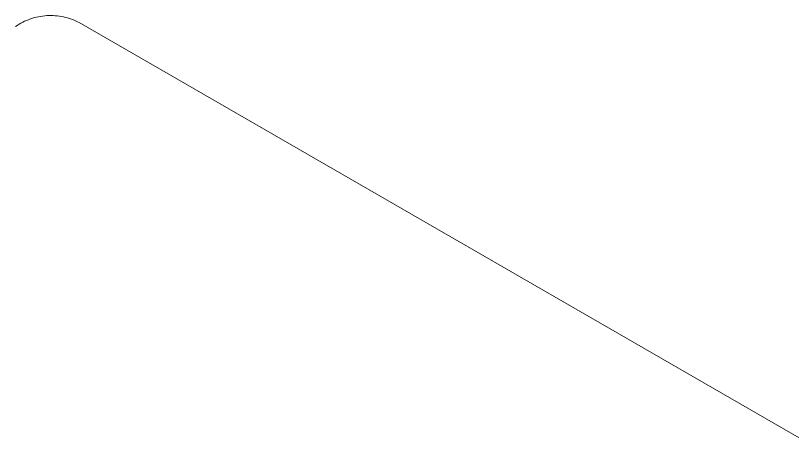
# Model space of a CAD drawing. Header units: millimetres. Extents: x -75 to 3710, y -20 to 2482.
# Drawn here: x 2633.4 to 2753.6, y 1443.1 to 1508.3 of the extents above; entities that cross this region are included whole.
import ezdxf

# ---------------------------------------------------------------- set-up
doc = ezdxf.new("R2010")
doc.units = ezdxf.units.MM
doc.layers.add('ZANO_R', color=7, linetype='Continuous', lineweight=0)

msp = doc.modelspace()

# ---------------------------------------------------------------- linework, layer by layer
at = {"layer": 'ZANO_R'}
for p, q in [((2635.69, 1507.76), (2636, 1507.87)), ((2636, 1507.87), (2636.31, 1507.96)), ((2636.31, 1507.96), (2636.62, 1508.04)), ((2636.62, 1508.04), (2636.94, 1508.11)), ((2636.94, 1508.11), (2637.26, 1508.16)), ((2637.26, 1508.16), (2637.58, 1508.21)), ((2637.58, 1508.21), (2637.9, 1508.25)), ((2637.9, 1508.25), (2638.22, 1508.27)), ((2638.22, 1508.27), (2638.55, 1508.29)), ((2638.55, 1508.29), (2638.87, 1508.29)), ((2638.87, 1508.29), (2639.2, 1508.28)), ((2639.2, 1508.28), (2639.52, 1508.26)), ((2639.52, 1508.26), (2639.84, 1508.23)), ((2639.84, 1508.23), (2640.17, 1508.19)), ((2640.17, 1508.19), (2640.49, 1508.14)), ((2640.49, 1508.14), (2640.8, 1508.08)), ((2640.8, 1508.08), (2641.12, 1508.01)), ((2641.12, 1508.01), (2641.43, 1507.92)), ((2641.43, 1507.92), (2641.74, 1507.83)), ((2633.38, 1506.59), (2633.65, 1506.77)), ((2633.65, 1506.77), (2633.93, 1506.94)), ((2633.93, 1506.94), (2634.21, 1507.1)), ((2634.21, 1507.1), (2634.49, 1507.26)), ((2634.49, 1507.26), (2634.79, 1507.4)), ((2634.79, 1507.4), (2635.08, 1507.53)), ((2635.08, 1507.53), (2635.38, 1507.65)), ((2635.38, 1507.65), (2635.69, 1507.76)), ((2641.74, 1507.83), (2642.05, 1507.72)), ((2642.05, 1507.72), (2642.35, 1507.61)), ((2642.35, 1507.61), (2642.65, 1507.48)), ((2642.65, 1507.48), (2642.95, 1507.34)), ((2642.95, 1507.34), (2643.24, 1507.2)), ((2643.24, 1507.2), (2805.3, 1413.63))]:
    msp.add_line(p, q, dxfattribs=at)

doc.saveas('drawing.dxf')
